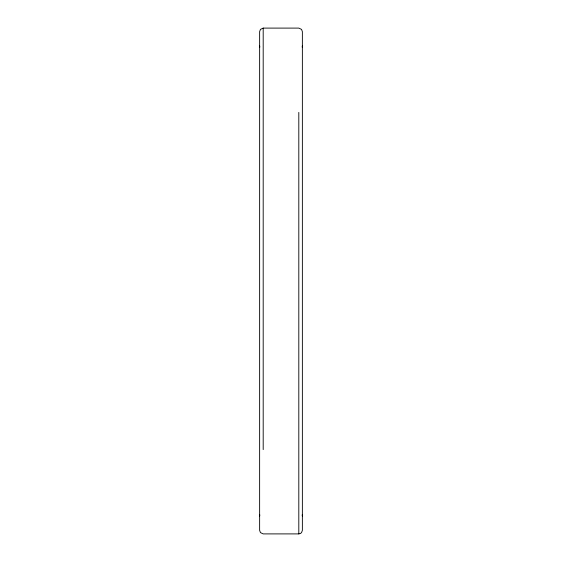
<?xml version="1.0" encoding="UTF-8"?>
<svg xmlns="http://www.w3.org/2000/svg" width="562" height="562" viewBox="0 0 562 562"><rect width="100%" height="100%" fill="white"/><g stroke="black" fill="none" stroke-linecap="round" stroke-linejoin="round"><path stroke-width="0.84" d="M302.173 47.082L302.37 45.908M259.63 516.092L259.827 514.918M263.192 28.1L260.438 29.4L259.63 31.662L259.63 530.338L260.438 532.6L263.192 533.9L298.808 533.9L300.431 533.514L301.562 532.6L302.37 530.338L302.37 31.662L301.562 29.4L298.808 28.1L263.192 28.1L263.192 449.6M259.63 45.908L259.827 47.082M302.173 514.918L302.37 516.092M298.808 112.4L298.808 533.9"/></g></svg>
